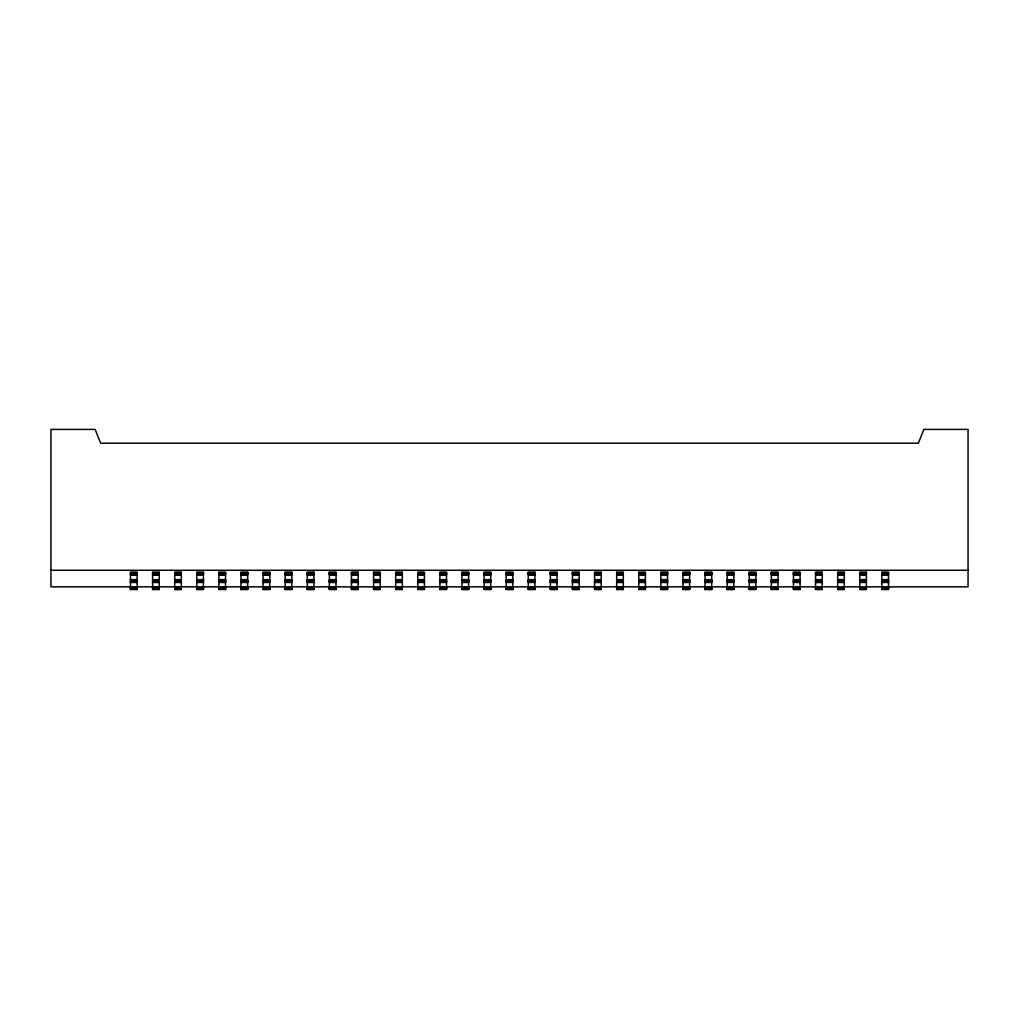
<?xml version="1.0" encoding="UTF-8"?>
<svg xmlns="http://www.w3.org/2000/svg" width="1019" height="1019" viewBox="0 0 1019 1019"><rect width="100%" height="100%" fill="white"/><g stroke="black" fill="none" stroke-linecap="round" stroke-linejoin="round"><path stroke-width="1.5" d="M50.95 570.271L968.05 570.271M159.231 572.372L152.608 572.245L152.608 589.606L159.231 589.568L159.231 572.207M203.431 572.372L196.807 572.207L196.807 589.606L203.431 589.568L203.431 572.207M218.907 572.372L225.53 572.207L225.53 589.606L218.907 589.441M247.63 572.372L240.993 572.245L240.993 589.606L247.63 589.568L247.63 572.207M269.729 572.372L263.093 572.207L263.093 589.606L269.729 589.568L269.729 572.207M329.392 572.372L336.028 572.207L336.028 589.606L329.392 589.606L329.392 572.207M373.591 572.372L380.227 572.207L380.227 589.606L373.591 589.606L373.591 572.207M402.327 572.372L395.69 572.207L395.69 589.606L402.327 589.441M461.989 572.372L468.613 572.245L468.613 589.606L461.989 589.606L461.989 572.207M506.188 572.372L512.812 572.207L512.812 589.606L506.188 589.568L506.188 572.207M550.387 572.372L557.011 572.207L557.011 589.606L550.387 589.606L550.387 572.207M572.487 572.372L579.11 572.207L579.11 589.606L572.487 589.568L572.487 572.207M601.21 572.372L594.587 572.245L594.587 589.606L601.21 589.606L601.21 572.207M616.673 572.372L623.31 572.207L623.31 589.606L616.673 589.606L616.673 572.207M638.773 572.372L645.409 572.245L645.409 589.606L638.773 589.441M711.708 572.372L705.072 572.207L705.072 589.606L711.708 589.606L711.708 572.207M727.171 572.372L733.807 572.207L733.807 589.606L727.171 589.606L727.171 572.207M755.907 572.372L749.271 572.245L749.271 589.606L755.907 589.441M771.37 572.372L778.006 572.207L778.006 589.606M800.093 572.372L793.47 572.207L793.47 589.606L800.093 589.568L800.093 572.207M866.392 572.372L859.769 572.245L859.769 589.606L866.392 589.606L866.392 572.207M881.868 572.372L888.492 572.207L888.492 589.606L881.868 589.441M130.508 572.576L137.132 572.576M152.608 572.576L159.231 572.576M174.708 572.576L181.331 572.576M196.807 572.576L203.431 572.576M218.907 572.576L225.53 572.576M240.993 572.576L247.63 572.576M263.093 572.576L269.729 572.576M285.193 572.576L291.829 572.576M307.292 572.576L313.928 572.576M329.392 572.576L336.028 572.576M351.491 572.576L358.128 572.576M373.591 572.576L380.227 572.576M395.69 572.576L402.327 572.576M417.79 572.576L424.413 572.576M439.89 572.576L446.513 572.576M461.989 572.576L468.613 572.576M484.089 572.576L490.712 572.576M506.188 572.576L512.812 572.576M528.288 572.576L534.911 572.576M550.387 572.576L557.011 572.576M572.487 572.576L579.11 572.576M594.587 572.576L601.21 572.576M616.673 572.576L623.31 572.576M638.773 572.576L645.409 572.576M660.872 572.576L667.509 572.576M682.972 572.576L689.608 572.576M705.072 572.576L711.708 572.576M727.171 572.576L733.807 572.576M749.271 572.576L755.907 572.576M771.37 572.576L778.006 572.576M793.47 572.576L800.093 572.576M815.569 572.576L822.193 572.576M837.669 572.576L844.292 572.576M859.769 572.576L866.392 572.576M881.868 572.576L888.492 572.576M130.508 572.856L137.132 572.856M152.608 572.856L159.231 572.856M174.708 572.856L181.331 572.856M196.807 572.856L203.431 572.856M218.907 572.856L225.53 572.856M240.993 572.856L247.63 572.856M263.093 572.856L269.729 572.856M285.193 572.856L291.829 572.856M307.292 572.856L313.928 572.856M329.392 572.856L336.028 572.856M351.491 572.856L358.128 572.856M373.591 572.856L380.227 572.856M395.69 572.856L402.327 572.856M417.79 572.856L424.413 572.856M439.89 572.856L446.513 572.856M461.989 572.856L468.613 572.856M484.089 572.856L490.712 572.856M506.188 572.856L512.812 572.856M528.288 572.856L534.911 572.856M550.387 572.856L557.011 572.856M572.487 572.856L579.11 572.856M594.587 572.856L601.21 572.856M616.673 572.856L623.31 572.856M638.773 572.856L645.409 572.856M660.872 572.856L667.509 572.856M682.972 572.856L689.608 572.856M705.072 572.856L711.708 572.856M727.171 572.856L733.807 572.856M749.271 572.856L755.907 572.856M771.37 572.856L778.006 572.856M793.47 572.856L800.093 572.856M815.569 572.856L822.193 572.856M837.669 572.856L844.292 572.856M859.769 572.856L866.392 572.856M881.868 572.856L888.492 572.856M130.508 573.188L137.132 573.188M152.608 573.188L159.231 573.188M174.708 573.188L181.331 573.188M196.807 573.188L203.431 573.188M218.907 573.188L225.53 573.188M240.993 573.188L247.63 573.188M263.093 573.188L269.729 573.188M285.193 573.188L291.829 573.188M307.292 573.188L313.928 573.188M329.392 573.188L336.028 573.188M351.491 573.188L358.128 573.188M373.591 573.188L380.227 573.188M395.69 573.188L402.327 573.188M417.79 573.188L424.413 573.188M439.89 573.188L446.513 573.188M461.989 573.188L468.613 573.188M484.089 573.188L490.712 573.188M506.188 573.188L512.812 573.188M528.288 573.188L534.911 573.188M550.387 573.188L557.011 573.188M572.487 573.188L579.11 573.188M594.587 573.188L601.21 573.188M616.673 573.188L623.31 573.188M638.773 573.188L645.409 573.188M660.872 573.188L667.509 573.188M682.972 573.188L689.608 573.188M705.072 573.188L711.708 573.188M727.171 573.188L733.807 573.188M749.271 573.188L755.907 573.188M771.37 573.188L778.006 573.188M793.47 573.188L800.093 573.188M815.569 573.188L822.193 573.188M837.669 573.188L844.292 573.188M859.769 573.188L866.392 573.188M881.868 573.188L888.492 573.188M130.508 573.582L137.132 573.582M152.608 573.582L159.231 573.582M174.708 573.582L181.331 573.582M196.807 573.582L203.431 573.582M218.907 573.582L225.53 573.582M240.993 573.582L247.63 573.582M263.093 573.582L269.729 573.582M285.193 573.582L291.829 573.582M307.292 573.582L313.928 573.582M329.392 573.582L336.028 573.582M351.491 573.582L358.128 573.582M373.591 573.582L380.227 573.582M395.69 573.582L402.327 573.582M417.79 573.582L424.413 573.582M439.89 573.582L446.513 573.582M461.989 573.582L468.613 573.582M484.089 573.582L490.712 573.582M506.188 573.582L512.812 573.582M528.288 573.582L534.911 573.582M550.387 573.582L557.011 573.582M572.487 573.582L579.11 573.582M594.587 573.582L601.21 573.582M616.673 573.582L623.31 573.582M638.773 573.582L645.409 573.582M660.872 573.582L667.509 573.582M682.972 573.582L689.608 573.582M705.072 573.582L711.708 573.582M727.171 573.582L733.807 573.582M749.271 573.582L755.907 573.582M771.37 573.582L778.006 573.582M793.47 573.582L800.093 573.582M815.569 573.582L822.193 573.582M837.669 573.582L844.292 573.582M859.769 573.582L866.392 573.582M881.868 573.582L888.492 573.582M130.508 574.028L137.132 574.028M152.608 574.028L159.231 574.028M174.708 574.028L181.331 574.028M196.807 574.028L203.431 574.028M218.907 574.028L225.53 574.028M240.993 574.028L247.63 574.028M263.093 574.028L269.729 574.028M285.193 574.028L291.829 574.028M307.292 574.028L313.928 574.028M329.392 574.028L336.028 574.028M351.491 574.028L358.128 574.028M373.591 574.028L380.227 574.028M395.69 574.028L402.327 574.028M417.79 574.028L424.413 574.028M439.89 574.028L446.513 574.028M461.989 574.028L468.613 574.028M484.089 574.028L490.712 574.028M506.188 574.028L512.812 574.028M528.288 574.028L534.911 574.028M550.387 574.028L557.011 574.028M572.487 574.028L579.11 574.028M594.587 574.028L601.21 574.028M616.673 574.028L623.31 574.028M638.773 574.028L645.409 574.028M660.872 574.028L667.509 574.028M682.972 574.028L689.608 574.028M705.072 574.028L711.708 574.028M727.171 574.028L733.807 574.028M749.271 574.028L755.907 574.028M771.37 574.028L778.006 574.028M793.47 574.028L800.093 574.028M815.569 574.028L822.193 574.028M837.669 574.028L844.292 574.028M859.769 574.028L866.392 574.028M881.868 574.028L888.492 574.028M130.508 574.487L137.132 574.487M152.608 574.487L159.231 574.487M174.708 574.487L181.331 574.487M196.807 574.487L203.431 574.487M218.907 574.487L225.53 574.487M240.993 574.487L247.63 574.487M263.093 574.487L269.729 574.487M285.193 574.487L291.829 574.487M307.292 574.487L313.928 574.487M329.392 574.487L336.028 574.487M351.491 574.487L358.128 574.487M373.591 574.487L380.227 574.487M395.69 574.487L402.327 574.487M417.79 574.487L424.413 574.487M439.89 574.487L446.513 574.487M461.989 574.487L468.613 574.487M484.089 574.487L490.712 574.487M506.188 574.487L512.812 574.487M528.288 574.487L534.911 574.487M550.387 574.487L557.011 574.487M572.487 574.487L579.11 574.487M594.587 574.487L601.21 574.487M616.673 574.487L623.31 574.487M638.773 574.487L645.409 574.487M660.872 574.487L667.509 574.487M682.972 574.487L689.608 574.487M705.072 574.487L711.708 574.487M727.171 574.487L733.807 574.487M749.271 574.487L755.907 574.487M771.37 574.487L778.006 574.487M793.47 574.487L800.093 574.487M815.569 574.487L822.193 574.487M837.669 574.487L844.292 574.487M859.769 574.487L866.392 574.487M881.868 574.487L888.492 574.487M130.508 574.971L137.132 574.971M152.608 574.971L159.231 574.971M174.708 574.971L181.331 574.971M196.807 574.971L203.431 574.971M218.907 574.971L225.53 574.971M240.993 574.971L247.63 574.971M263.093 574.971L269.729 574.971M285.193 574.971L291.829 574.971M307.292 574.971L313.928 574.971M329.392 574.971L336.028 574.971M351.491 574.971L358.128 574.971M373.591 574.971L380.227 574.971M395.69 574.971L402.327 574.971M417.79 574.971L424.413 574.971M439.89 574.971L446.513 574.971M461.989 574.971L468.613 574.971M484.089 574.971L490.712 574.971M506.188 574.971L512.812 574.971M528.288 574.971L534.911 574.971M550.387 574.971L557.011 574.971M572.487 574.971L579.11 574.971M594.587 574.971L601.21 574.971M616.673 574.971L623.31 574.971M638.773 574.971L645.409 574.971M660.872 574.971L667.509 574.971M682.972 574.971L689.608 574.971M705.072 574.971L711.708 574.971M727.171 574.971L733.807 574.971M749.271 574.971L755.907 574.971M771.37 574.971L778.006 574.971M793.47 574.971L800.093 574.971M815.569 574.971L822.193 574.971M837.669 574.971L844.292 574.971M859.769 574.971L866.392 574.971M881.868 574.971L888.492 574.971M130.508 579.658L137.132 579.658M152.608 579.658L159.231 579.658M174.708 579.658L181.331 579.658M196.807 579.658L203.431 579.658M218.907 579.658L225.53 579.658M240.993 579.658L247.63 579.658M263.093 579.658L269.729 579.658M285.193 579.658L291.829 579.658M307.292 579.658L313.928 579.658M329.392 579.658L336.028 579.658M351.491 579.658L358.128 579.658M373.591 579.658L380.227 579.658M395.69 579.658L402.327 579.658M417.79 579.658L424.413 579.658M439.89 579.658L446.513 579.658M461.989 579.658L468.613 579.658M484.089 579.658L490.712 579.658M506.188 579.658L512.812 579.658M528.288 579.658L534.911 579.658M550.387 579.658L557.011 579.658M572.487 579.658L579.11 579.658M594.587 579.658L601.21 579.658M616.673 579.658L623.31 579.658M638.773 579.658L645.409 579.658M660.872 579.658L667.509 579.658M682.972 579.658L689.608 579.658M705.072 579.658L711.708 579.658M727.171 579.658L733.807 579.658M749.271 579.658L755.907 579.658M771.37 579.658L778.006 579.658M793.47 579.658L800.093 579.658M815.569 579.658L822.193 579.658M837.669 579.658L844.292 579.658M859.769 579.658L866.392 579.658M881.868 579.658L888.492 579.658M130.508 580.142L137.132 580.142M152.608 580.142L159.231 580.142M174.708 580.142L181.331 580.142M196.807 580.142L203.431 580.142M218.907 580.142L225.53 580.142M240.993 580.142L247.63 580.142M263.093 580.142L269.729 580.142M285.193 580.142L291.829 580.142M307.292 580.142L313.928 580.142M329.392 580.142L336.028 580.142M351.491 580.142L358.128 580.142M373.591 580.142L380.227 580.142M395.69 580.142L402.327 580.142M417.79 580.142L424.413 580.142M439.89 580.142L446.513 580.142M461.989 580.142L468.613 580.142M484.089 580.142L490.712 580.142M506.188 580.142L512.812 580.142M528.288 580.142L534.911 580.142M550.387 580.142L557.011 580.142M572.487 580.142L579.11 580.142M594.587 580.142L601.21 580.142M616.673 580.142L623.31 580.142M638.773 580.142L645.409 580.142M660.872 580.142L667.509 580.142M682.972 580.142L689.608 580.142M705.072 580.142L711.708 580.142M727.171 580.142L733.807 580.142M749.271 580.142L755.907 580.142M771.37 580.142L778.006 580.142M793.47 580.142L800.093 580.142M815.569 580.142L822.193 580.142M837.669 580.142L844.292 580.142M859.769 580.142L866.392 580.142M881.868 580.142L888.492 580.142M130.508 580.613L137.132 580.613M152.608 580.613L159.231 580.613M174.708 580.613L181.331 580.613M196.807 580.613L203.431 580.613M218.907 580.613L225.53 580.613M240.993 580.613L247.63 580.613M263.093 580.613L269.729 580.613M285.193 580.613L291.829 580.613M307.292 580.613L313.928 580.613M329.392 580.613L336.028 580.613M351.491 580.613L358.128 580.613M373.591 580.613L380.227 580.613M395.69 580.613L402.327 580.613M417.79 580.613L424.413 580.613M439.89 580.613L446.513 580.613M461.989 580.613L468.613 580.613M484.089 580.613L490.712 580.613M506.188 580.613L512.812 580.613M528.288 580.613L534.911 580.613M550.387 580.613L557.011 580.613M572.487 580.613L579.11 580.613M594.587 580.613L601.21 580.613M616.673 580.613L623.31 580.613M638.773 580.613L645.409 580.613M660.872 580.613L667.509 580.613M682.972 580.613L689.608 580.613M705.072 580.613L711.708 580.613M727.171 580.613L733.807 580.613M749.271 580.613L755.907 580.613M771.37 580.613L778.006 580.613M793.47 580.613L800.093 580.613M815.569 580.613L822.193 580.613M837.669 580.613L844.292 580.613M859.769 580.613L866.392 580.613M881.868 580.613L888.492 580.613M130.508 581.047L137.132 581.047M152.608 581.047L159.231 581.047M174.708 581.047L181.331 581.047M196.807 581.047L203.431 581.047M218.907 581.047L225.53 581.047M240.993 581.047L247.63 581.047M263.093 581.047L269.729 581.047M285.193 581.047L291.829 581.047M307.292 581.047L313.928 581.047M329.392 581.047L336.028 581.047M351.491 581.047L358.128 581.047M373.591 581.047L380.227 581.047M395.69 581.047L402.327 581.047M417.79 581.047L424.413 581.047M439.89 581.047L446.513 581.047M461.989 581.047L468.613 581.047M484.089 581.047L490.712 581.047M506.188 581.047L512.812 581.047M528.288 581.047L534.911 581.047M550.387 581.047L557.011 581.047M572.487 581.047L579.11 581.047M594.587 581.047L601.21 581.047M616.673 581.047L623.31 581.047M638.773 581.047L645.409 581.047M660.872 581.047L667.509 581.047M682.972 581.047L689.608 581.047M705.072 581.047L711.708 581.047M727.171 581.047L733.807 581.047M749.271 581.047L755.907 581.047M771.37 581.047L778.006 581.047M793.47 581.047L800.093 581.047M815.569 581.047L822.193 581.047M837.669 581.047L844.292 581.047M859.769 581.047L866.392 581.047M881.868 581.047L888.492 581.047M130.508 581.441L137.132 581.441M152.608 581.441L159.231 581.441M174.708 581.441L181.331 581.441M196.807 581.441L203.431 581.441M218.907 581.441L225.53 581.441M240.993 581.441L247.63 581.441M263.093 581.441L269.729 581.441M285.193 581.441L291.829 581.441M307.292 581.441L313.928 581.441M329.392 581.441L336.028 581.441M351.491 581.441L358.128 581.441M373.591 581.441L380.227 581.441M395.69 581.441L402.327 581.441M417.79 581.441L424.413 581.441M439.89 581.441L446.513 581.441M461.989 581.441L468.613 581.441M484.089 581.441L490.712 581.441M506.188 581.441L512.812 581.441M528.288 581.441L534.911 581.441M550.387 581.441L557.011 581.441M572.487 581.441L579.11 581.441M594.587 581.441L601.21 581.441M616.673 581.441L623.31 581.441M638.773 581.441L645.409 581.441M660.872 581.441L667.509 581.441M682.972 581.441L689.608 581.441M705.072 581.441L711.708 581.441M727.171 581.441L733.807 581.441M749.271 581.441L755.907 581.441M771.37 581.441L778.006 581.441M793.47 581.441L800.093 581.441M815.569 581.441L822.193 581.441M837.669 581.441L844.292 581.441M859.769 581.441L866.392 581.441M881.868 581.441L888.492 581.441M130.508 581.785L137.132 581.785M152.608 581.785L159.231 581.785M174.708 581.785L181.331 581.785M196.807 581.785L203.431 581.785M218.907 581.785L225.53 581.785M240.993 581.785L247.63 581.785M263.093 581.785L269.729 581.785M285.193 581.785L291.829 581.785M307.292 581.785L313.928 581.785M329.392 581.785L336.028 581.785M351.491 581.785L358.128 581.785M373.591 581.785L380.227 581.785M395.69 581.785L402.327 581.785M417.79 581.785L424.413 581.785M439.89 581.785L446.513 581.785M461.989 581.785L468.613 581.785M484.089 581.785L490.712 581.785M506.188 581.785L512.812 581.785M528.288 581.785L534.911 581.785M550.387 581.785L557.011 581.785M572.487 581.785L579.11 581.785M594.587 581.785L601.21 581.785M616.673 581.785L623.31 581.785M638.773 581.785L645.409 581.785M660.872 581.785L667.509 581.785M682.972 581.785L689.608 581.785M705.072 581.785L711.708 581.785M727.171 581.785L733.807 581.785M749.271 581.785L755.907 581.785M771.37 581.785L778.006 581.785M793.47 581.785L800.093 581.785M815.569 581.785L822.193 581.785M837.669 581.785L844.292 581.785M859.769 581.785L866.392 581.785M881.868 581.785L888.492 581.785M130.508 582.053L137.132 582.053M152.608 582.053L159.231 582.053M174.708 582.053L181.331 582.053M196.807 582.053L203.431 582.053M218.907 582.053L225.53 582.053M240.993 582.053L247.63 582.053M263.093 582.053L269.729 582.053M285.193 582.053L291.829 582.053M307.292 582.053L313.928 582.053M329.392 582.053L336.028 582.053M351.491 582.053L358.128 582.053M373.591 582.053L380.227 582.053M395.69 582.053L402.327 582.053M417.79 582.053L424.413 582.053M439.89 582.053L446.513 582.053M461.989 582.053L468.613 582.053M484.089 582.053L490.712 582.053M506.188 582.053L512.812 582.053M528.288 582.053L534.911 582.053M550.387 582.053L557.011 582.053M572.487 582.053L579.11 582.053M594.587 582.053L601.21 582.053M616.673 582.053L623.31 582.053M638.773 582.053L645.409 582.053M660.872 582.053L667.509 582.053M682.972 582.053L689.608 582.053M705.072 582.053L711.708 582.053M727.171 582.053L733.807 582.053M749.271 582.053L755.907 582.053M771.37 582.053L778.006 582.053M793.47 582.053L800.093 582.053M815.569 582.053L822.193 582.053M837.669 582.053L844.292 582.053M859.769 582.053L866.392 582.053M881.868 582.053L888.492 582.053M130.508 582.257L137.132 582.257M152.608 582.257L159.231 582.384L152.608 582.422M174.708 582.257L181.331 582.384L174.708 582.422M203.431 582.257L196.807 582.384L203.431 582.422M218.907 582.257L225.53 582.384L218.907 582.422M247.63 582.257L240.993 582.384L247.63 582.422M269.729 582.257L263.093 582.384L269.729 582.422M285.193 582.257L291.829 582.384L285.193 582.422M307.292 582.257L313.928 582.384L307.292 582.422M336.028 582.257L329.392 582.384L336.028 582.422M358.128 582.257L351.491 582.384L358.128 582.422M380.227 582.257L373.591 582.384L380.227 582.422M395.69 582.257L402.327 582.384L395.69 582.422M424.413 582.257L417.79 582.384L424.413 582.422M439.89 582.257L446.513 582.384L439.89 582.422M468.613 582.257L461.989 582.384L468.613 582.422M490.712 582.257L484.089 582.384L490.712 582.422M506.188 582.257L512.812 582.384L506.188 582.422M528.288 582.257L534.911 582.384L528.288 582.422M550.387 582.257L557.011 582.384L550.387 582.422M572.487 582.257L579.11 582.384L572.487 582.422M594.587 582.257L601.21 582.384L594.587 582.422M623.31 582.257L616.673 582.384L623.31 582.422M638.773 582.257L645.409 582.384L638.773 582.422M660.872 582.257L667.509 582.384L660.872 582.422M689.608 582.257L682.972 582.384L689.608 582.422M711.708 582.257L705.072 582.384L711.708 582.422M733.807 582.257L727.171 582.384L733.807 582.422M755.907 582.257L749.271 582.384L755.907 582.422M778.006 582.257L771.37 582.384L778.006 582.422M793.47 582.257L800.093 582.384L793.47 582.422M837.669 582.257L844.292 582.384L837.669 582.422M859.769 582.257L866.392 582.257M888.492 582.257L881.868 582.384L888.492 582.422M130.508 582.422L137.132 582.422M859.769 582.422L866.392 582.422M203.431 586.842L50.95 586.842L50.95 429.394L95.149 429.394L100.677 443.201L918.323 443.201L923.851 429.394L968.05 429.394L968.05 586.842L815.569 586.842M203.8 586.842L262.711 586.842M263.093 586.842L424.413 586.842M425.114 586.842L461.734 586.842M461.989 586.842L557.011 586.842M557.266 586.842L593.886 586.842M594.587 586.842L755.907 586.842M756.289 586.842L815.2 586.842M130.508 587.326L137.132 587.326M152.608 587.326L159.231 587.326M174.708 587.326L181.331 587.326M196.807 587.326L203.431 587.326M218.907 587.326L225.53 587.326M240.993 587.326L247.63 587.326M263.093 587.326L269.729 587.326M285.193 587.326L291.829 587.326M307.292 587.326L313.928 587.326M329.392 587.326L336.028 587.326M351.491 587.326L358.128 587.326M373.591 587.326L380.227 587.326M395.69 587.326L402.327 587.326M417.79 587.326L424.413 587.326M439.89 587.326L446.513 587.326M461.989 587.326L468.613 587.326M484.089 587.326L490.712 587.326M506.188 587.326L512.812 587.326M528.288 587.326L534.911 587.326M550.387 587.326L557.011 587.326M572.487 587.326L579.11 587.326M594.587 587.326L601.21 587.326M616.673 587.326L623.31 587.326M638.773 587.326L645.409 587.326M660.872 587.326L667.509 587.326M682.972 587.326L689.608 587.326M705.072 587.326L711.708 587.326M727.171 587.326L733.807 587.326M749.271 587.326L755.907 587.326M771.37 587.326L778.006 587.326M793.47 587.326L800.093 587.326M815.569 587.326L822.193 587.326M837.669 587.326L844.292 587.326M859.769 587.326L866.392 587.326M881.868 587.326L888.492 587.326M130.508 587.785L137.132 587.785M152.608 587.785L159.231 587.785M174.708 587.785L181.331 587.785M196.807 587.785L203.431 587.785M218.907 587.785L225.53 587.785M240.993 587.785L247.63 587.785M263.093 587.785L269.729 587.785M285.193 587.785L291.829 587.785M307.292 587.785L313.928 587.785M329.392 587.785L336.028 587.785M351.491 587.785L358.128 587.785M373.591 587.785L380.227 587.785M395.69 587.785L402.327 587.785M417.79 587.785L424.413 587.785M439.89 587.785L446.513 587.785M461.989 587.785L468.613 587.785M484.089 587.785L490.712 587.785M506.188 587.785L512.812 587.785M528.288 587.785L534.911 587.785M550.387 587.785L557.011 587.785M572.487 587.785L579.11 587.785M594.587 587.785L601.21 587.785M616.673 587.785L623.31 587.785M638.773 587.785L645.409 587.785M660.872 587.785L667.509 587.785M682.972 587.785L689.608 587.785M705.072 587.785L711.708 587.785M727.171 587.785L733.807 587.785M749.271 587.785L755.907 587.785M771.37 587.785L778.006 587.785M793.47 587.785L800.093 587.785M815.569 587.785L822.193 587.785M837.669 587.785L844.292 587.785M859.769 587.785L866.392 587.785M881.868 587.785L888.492 587.785M130.508 588.23L137.132 588.23M152.608 588.23L159.231 588.23M174.708 588.23L181.331 588.23M196.807 588.23L203.431 588.23M218.907 588.23L225.53 588.23M240.993 588.23L247.63 588.23M263.093 588.23L269.729 588.23M285.193 588.23L291.829 588.23M307.292 588.23L313.928 588.23M329.392 588.23L336.028 588.23M351.491 588.23L358.128 588.23M373.591 588.23L380.227 588.23M395.69 588.23L402.327 588.23M417.79 588.23L424.413 588.23M439.89 588.23L446.513 588.23M461.989 588.23L468.613 588.23M484.089 588.23L490.712 588.23M506.188 588.23L512.812 588.23M528.288 588.23L534.911 588.23M550.387 588.23L557.011 588.23M572.487 588.23L579.11 588.23M594.587 588.23L601.21 588.23M616.673 588.23L623.31 588.23M638.773 588.23L645.409 588.23M660.872 588.23L667.509 588.23M682.972 588.23L689.608 588.23M705.072 588.23L711.708 588.23M727.171 588.23L733.807 588.23M749.271 588.23L755.907 588.23M771.37 588.23L778.006 588.23M793.47 588.23L800.093 588.23M815.569 588.23L822.193 588.23M837.669 588.23L844.292 588.23M859.769 588.23L866.392 588.23M881.868 588.23L888.492 588.23M130.508 588.625L137.132 588.625M152.608 588.625L159.231 588.625M174.708 588.625L181.331 588.625M196.807 588.625L203.431 588.625M218.907 588.625L225.53 588.625M240.993 588.625L247.63 588.625M263.093 588.625L269.729 588.625M285.193 588.625L291.829 588.625M307.292 588.625L313.928 588.625M329.392 588.625L336.028 588.625M351.491 588.625L358.128 588.625M373.591 588.625L380.227 588.625M395.69 588.625L402.327 588.625M417.79 588.625L424.413 588.625M439.89 588.625L446.513 588.625M461.989 588.625L468.613 588.625M484.089 588.625L490.712 588.625M506.188 588.625L512.812 588.625M528.288 588.625L534.911 588.625M550.387 588.625L557.011 588.625M572.487 588.625L579.11 588.625M594.587 588.625L601.21 588.625M616.673 588.625L623.31 588.625M638.773 588.625L645.409 588.625M660.872 588.625L667.509 588.625M682.972 588.625L689.608 588.625M705.072 588.625L711.708 588.625M727.171 588.625L733.807 588.625M749.271 588.625L755.907 588.625M771.37 588.625L778.006 588.625M793.47 588.625L800.093 588.625M815.569 588.625L822.193 588.625M837.669 588.625L844.292 588.625M859.769 588.625L866.392 588.625M881.868 588.625L888.492 588.625M130.508 588.957L137.132 588.957M152.608 588.957L159.231 588.957M174.708 588.957L181.331 588.957M196.807 588.957L203.431 588.957M218.907 588.957L225.53 588.957M240.993 588.957L247.63 588.957M263.093 588.957L269.729 588.957M285.193 588.957L291.829 588.957M307.292 588.957L313.928 588.957M329.392 588.957L336.028 588.957M351.491 588.957L358.128 588.957M373.591 588.957L380.227 588.957M395.69 588.957L402.327 588.957M417.79 588.957L424.413 588.957M439.89 588.957L446.513 588.957M461.989 588.957L468.613 588.957M484.089 588.957L490.712 588.957M506.188 588.957L512.812 588.957M528.288 588.957L534.911 588.957M550.387 588.957L557.011 588.957M572.487 588.957L579.11 588.957M594.587 588.957L601.21 588.957M616.673 588.957L623.31 588.957M638.773 588.957L645.409 588.957M660.872 588.957L667.509 588.957M682.972 588.957L689.608 588.957M705.072 588.957L711.708 588.957M727.171 588.957L733.807 588.957M749.271 588.957L755.907 588.957M771.37 588.957L778.006 588.957M793.47 588.957L800.093 588.957M815.569 588.957L822.193 588.957M837.669 588.957L844.292 588.957M859.769 588.957L866.392 588.957M881.868 588.957L888.492 588.957M130.508 589.237L137.132 589.237M152.608 589.237L159.231 589.237M174.708 589.237L181.331 589.237M196.807 589.237L203.431 589.237M218.907 589.237L225.53 589.237M240.993 589.237L247.63 589.237M263.093 589.237L269.729 589.237M285.193 589.237L291.829 589.237M307.292 589.237L313.928 589.237M329.392 589.237L336.028 589.237M351.491 589.237L358.128 589.237M373.591 589.237L380.227 589.237M395.69 589.237L402.327 589.237M417.79 589.237L424.413 589.237M439.89 589.237L446.513 589.237M461.989 589.237L468.613 589.237M484.089 589.237L490.712 589.237M506.188 589.237L512.812 589.237M528.288 589.237L534.911 589.237M550.387 589.237L557.011 589.237M572.487 589.237L579.11 589.237M594.587 589.237L601.21 589.237M616.673 589.237L623.31 589.237M638.773 589.237L645.409 589.237M660.872 589.237L667.509 589.237M682.972 589.237L689.608 589.237M705.072 589.237L711.708 589.237M727.171 589.237L733.807 589.237M749.271 589.237L755.907 589.237M771.37 589.237L778.006 589.237M793.47 589.237L800.093 589.237M815.569 589.237L822.193 589.237M837.669 589.237L844.292 589.237M859.769 589.237L866.392 589.237M881.868 589.237L888.492 589.237M130.508 589.441L137.132 589.606L137.132 572.207L130.508 572.245L130.508 589.606M417.79 589.441L424.413 589.606L424.413 572.207L417.79 572.207L417.79 589.606M439.89 589.441L446.513 589.606L446.513 572.207L439.89 572.245L439.89 589.606M484.089 589.441L490.712 589.606L490.712 572.207L484.089 572.245L484.089 589.606M778.006 589.441L771.37 589.606L771.37 572.207M881.868 572.207L881.868 589.606M755.907 572.207L755.907 589.606M638.773 572.207L638.773 589.606M402.327 572.207L402.327 589.606M218.907 572.207L218.907 589.606M181.331 572.245L174.708 572.207L174.708 589.606L181.331 589.606L181.331 572.207M291.829 572.207L285.193 572.245L285.193 589.606L291.829 589.568L291.829 572.207M313.928 572.245L307.292 572.207L307.292 589.606L313.928 589.606L313.928 572.207M358.128 572.245L351.491 572.207L351.491 589.606L358.128 589.606L358.128 572.207M534.911 572.245L528.288 572.207L528.288 589.606L534.911 589.606L534.911 572.207M667.509 572.245L660.872 572.207L660.872 589.606L667.509 589.568L667.509 572.207M689.608 572.207L682.972 572.245L682.972 589.606L689.608 589.606L689.608 572.207M822.193 572.245L815.569 572.207L815.569 589.606L822.193 589.568L822.193 572.207M844.292 572.245L837.669 572.207L837.669 589.606L844.292 589.606L844.292 572.207M822.193 582.384L815.569 582.384L822.193 582.422"/></g></svg>
